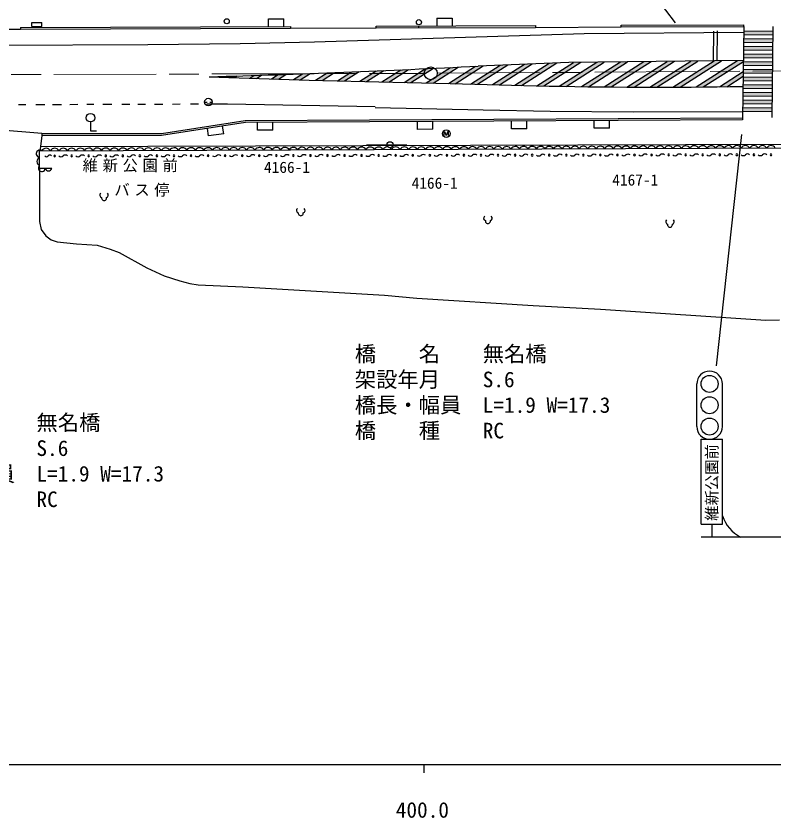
# Model space of a CAD drawing. Units: millimetres, scale not verified. Extents: x 40000 to 680000, y 20000 to 380000.
# Drawn here: x 420200 to 509067, y 198715 to 292814 of the extents above; entities that cross this region are included whole.
import ezdxf
from ezdxf.enums import TextEntityAlignment as Align

# ---------------------------------------------------------------- set-up
doc = ezdxf.new("R2010")
doc.units = ezdxf.units.MM
doc.header["$LTSCALE"] = 1000
doc.linetypes.add('CHAIN', pattern=[18.5, 12, -1.5, 3.5, -1.5])
for name, color, linetype, lineweight in [('M-BGD', 7, 'Continuous', 25), ('M-BMK', 2, 'CHAIN', 13), ('M-STR-STRC', 7, 'Continuous', 25), ('M-TTL-BAND', 7, 'Continuous', 25)]:
    doc.layers.add(name, color=color, linetype=linetype, lineweight=lineweight)
doc.styles.add('ＭＳ ゴシック', font='')
doc.styles.get('ＭＳ ゴシック').set_extended_font_data('MS Gothic')

msp = doc.modelspace()

# ---------------------------------------------------------------- hatches: boundary and pattern name
at = {"layer": 'M-BGD'}
for points in [[(508937, 290593), (508942, 291043), (505528, 291088), (505522, 290638)], [(508925, 289693), (508931, 290143), (505516, 290188), (505510, 289738)], [(508913, 288793), (508919, 289243), (505504, 289288), (505499, 288838)], [(508901, 287894), (508907, 288343), (505493, 288388), (505487, 287938)], [(474289, 284810), (477849, 287078), (476955, 287042), (473484, 284830)], [(476883, 284743), (480730, 287194), (479836, 287158), (476078, 284764)], [(479476, 284676), (483610, 287311), (482716, 287275), (478671, 284697)], [(482075, 284613), (486422, 287383), (485569, 287373), (481265, 284630, 0.00031)], [(484697, 284564), (489168, 287414), (488316, 287404), (483881, 284578, 0.00032)], [(487334, 284526), (491914, 287444), (491062, 287435), (486514, 284537, 0.00032)], [(489989, 284498), (494661, 287475), (493809, 287466), (489163, 284505, 0.00032)], [(492661, 284481), (497407, 287506), (496555, 287496), (491830, 284485, 0.00032)], [(495350, 284475), (500154, 287537), (499302, 287527), (494513, 284476, 0.00032)], [(498056, 284481), (502900, 287568), (502048, 287558), (497214, 284478, 0.00033)], [(505482, 287597), (504795, 287589), (499933, 284491, 0.00033), (500781, 284498), (505481, 287493)], [(508890, 286994), (508896, 287444), (505481, 287488), (505475, 287038)], [(453529, 285335), (454688, 286074), (453799, 286041, 0.00015), (454688, 286074), (453799, 286041), (452732, 285361)], [(456113, 285263), (457557, 286183), (456666, 286149, 0.00015), (457557, 286183), (456666, 286149), (455307, 285283)], [(458709, 285197), (460436, 286298), (459542, 286262, 0.00015), (460436, 286298), (459542, 286262), (457903, 285218)], [(461305, 285132), (463325, 286420), (462428, 286381, 0.00016), (463325, 286420), (462428, 286381), (460499, 285153)], [(463901, 285067), (466224, 286548), (465323, 286507, 0.00016), (466224, 286548), (465323, 286507), (463095, 285087)], [(466499, 285004), (469132, 286682), (468229, 286639, 0.00016), (469132, 286682), (468229, 286639), (465693, 285023)], [(469098, 284940), (472051, 286822), (471144, 286778, 0.00016), (472051, 286822), (471144, 286778), (468292, 284960)], [(471696, 284876), (474968, 286962), (474075, 286926), (470891, 284897)], [(505465, 286297), (502671, 284516, 0.00033), (503524, 284526), (505458, 285759)], [(508878, 286094), (508884, 286544), (505469, 286588), (505463, 286138)], [(445829, 285587), (446136, 285782), (445256, 285755, 0.00015), (446136, 285782), (445256, 285755), (445032, 285613)], [(448396, 285503), (448977, 285874), (448094, 285845, 0.00015), (448977, 285874), (448094, 285845), (447599, 285529)], [(450962, 285419), (451828, 285971), (450942, 285940, 0.00015), (451828, 285971), (450942, 285940), (450166, 285445)], [(508866, 285194), (508872, 285644), (505458, 285688), (505452, 285238)], [(508855, 284294), (508860, 284744), (505446, 284788), (505440, 284338)], [(508843, 283394), (508849, 283844), (505434, 283888), (505428, 283438)], [(508831, 282494), (508837, 282944), (505422, 282988), (505417, 282538)], [(508819, 281594), (508825, 282044), (505411, 282088), (505405, 281638)]]:
    msp.add_hatch(color=256, dxfattribs=at).paths.add_polyline_path(points)

# ---------------------------------------------------------------- linework, layer by layer
for p, q in [((422034, 292040), (423234, 292050)), ((422038, 291590), (422034, 292040)), ((423238, 291600), (423234, 292050)), ((449814, 292481), (451614, 292487)), ((449817, 291581), (449814, 292481)), ((451617, 291587), (451614, 292487)), ((469543, 292554), (471343, 292559)), ((469543, 292554), (469545, 291654)), ((471343, 292559), (471345, 291659)), ((491136, 291732), (505534, 291785)), ((491137, 291532), (491136, 291732)), ((505534, 291585), (505534, 291785)), ((412708, 291264), (420735, 291289)), ((420735, 291489), (452364, 291590)), ((420735, 291489), (420735, 291289)), ((420735, 291289), (452365, 291390)), ((422038, 291590), (423238, 291600)), ((452364, 291590), (452365, 291390)), ((452365, 291390), (462418, 291435)), ((462418, 291635), (481107, 291685)), ((462418, 291435), (462418, 291635)), ((462418, 291435), (481107, 291485)), ((467418, 291448), (467418, 291648)), ((481107, 291685), (481107, 291485)), ((481107, 291485), (491137, 291532)), ((486797, 290746), (505527, 290920)), ((491137, 291532), (505534, 291585)), ((501977, 291058), (501932, 287557)), ((502427, 291063), (502382, 287562)), ((505534, 291585), (505394, 280838)), ((505528, 291088), (508942, 291043)), ((508950, 291604), (508810, 280894)), ((455211, 289777), (486797, 290746)), ((505516, 290188), (508931, 290143)), ((505522, 290638), (508937, 290593)), ((368316, 289259), (435668, 289463)), ((435668, 289463), (446482, 289593)), ((446482, 289593), (455211, 289777)), ((505504, 289288), (508919, 289243)), ((505510, 289738), (508925, 289693)), ((505493, 288388), (508907, 288343)), ((505499, 288838), (508913, 288793)), ((473484, 284830), (476955, 287042)), ((474289, 284810), (477849, 287078)), ((485004, 287367), (474380, 286938)), ((476078, 284764), (479836, 287158)), ((476883, 284743), (480730, 287194)), ((478671, 284697), (482716, 287275)), ((479476, 284676), (483610, 287311)), ((481265, 284630), (485569, 287373)), ((482075, 284613), (486422, 287383)), ((483881, 284578), (488316, 287404)), ((484697, 284564), (489168, 287414)), ((505482, 287597), (485004, 287367)), ((486514, 284537), (491062, 287435)), ((487334, 284526), (491914, 287444)), ((489163, 284505), (493809, 287466)), ((489989, 284498), (494661, 287475)), ((491830, 284485), (496555, 287496)), ((492661, 284481), (497407, 287506)), ((494513, 284476), (499302, 287527)), ((495350, 284475), (500154, 287537)), ((497214, 284478), (502048, 287558)), ((498056, 284481), (502901, 287568)), ((499933, 284491), (504795, 287589)), ((500781, 284498), (505481, 287493)), ((505475, 287038), (508890, 286994)), ((505481, 287488), (508896, 287444)), ((505487, 287938), (508901, 287894)), ((453529, 285335), (454688, 286074)), ((455307, 285283), (456666, 286149)), ((456113, 285263), (457557, 286183)), ((457903, 285218), (459542, 286262)), ((458709, 285197), (460436, 286298)), ((460499, 285153), (462428, 286381)), ((461305, 285132), (463325, 286420)), ((463095, 285087), (465323, 286507)), ((463901, 285067), (466224, 286548)), ((465693, 285023), (468229, 286639)), ((466499, 285004), (469132, 286682)), ((468292, 284960), (471144, 286778)), ((469098, 284940), (472051, 286822)), ((470891, 284897), (474069, 286922)), ((471696, 284876), (474968, 286962)), ((502671, 284516), (505465, 286297)), ((505463, 286138), (508878, 286094)), ((505469, 286588), (508884, 286544)), ((442856, 285684), (454550, 285302)), ((443262, 285671), (443304, 285697)), ((445032, 285613), (445256, 285755)), ((445829, 285587), (446136, 285782)), ((447599, 285529), (448094, 285845)), ((448396, 285503), (448977, 285874)), ((450166, 285445), (450942, 285940)), ((450962, 285419), (451828, 285971)), ((452732, 285361), (453799, 286041)), ((454550, 285302), (464366, 285056)), ((503524, 284526), (505458, 285759)), ((505452, 285238), (508866, 285194)), ((505458, 285688), (508872, 285644)), ((464366, 285056), (471101, 284892)), ((471101, 284892), (481188, 284632)), ((505440, 284338), (508855, 284294)), ((505446, 284788), (508860, 284744)), ((505428, 283438), (508843, 283394)), ((505434, 283888), (508849, 283844)), ((421357, 282396), (420493, 282394)), ((423561, 282404), (422521, 282400)), ((425510, 282410), (424463, 282406)), ((427458, 282416), (426491, 282413)), ((429315, 282422), (428518, 282420)), ((431427, 282429), (430381, 282426)), ((433552, 282436), (432585, 282433)), ((435381, 282442), (434498, 282439)), ((437404, 282449), (436430, 282446)), ((439445, 282455), (438547, 282452)), ((441576, 282462), (440648, 282459)), ((442309, 282717), (442609, 282717)), ((444991, 282473), (442582, 282466)), ((442909, 282717), (443209, 282717)), ((462307, 282175), (444991, 282473)), ((505417, 282538), (508831, 282494)), ((505422, 282988), (508837, 282944)), ((462307, 282099), (474970, 281816)), ((474970, 281816), (482837, 281664)), ((482837, 281664), (492556, 281560)), ((492556, 281560), (505405, 281614)), ((505405, 281638), (508819, 281594)), ((505411, 282088), (508825, 282044)), ((447064, 280503), (437237, 279009)), ((505394, 280838), (447064, 280503)), ((505396, 280638), (447066, 280303)), ((467261, 279519), (467256, 280419)), ((469061, 279529), (469056, 280429)), ((478282, 279582), (478277, 280482)), ((480082, 279593), (480077, 280493)), ((487975, 279638), (487970, 280538)), ((489775, 279649), (489770, 280548)), ((505394, 280838), (505396, 280638)), ((423204, 279015), (417737, 279495)), ((428930, 280388), (428930, 279342)), ((447094, 280305), (437252, 278809)), ((442772, 278738), (442637, 279628)), ((444551, 279008), (444416, 279898)), ((448524, 279411), (448519, 280311)), ((450324, 279422), (450319, 280322)), ((469061, 279529), (467261, 279519)), ((480082, 279593), (478282, 279582)), ((489775, 279649), (487975, 279638)), ((423204, 278815), (423031, 277177)), ((437237, 279009), (423204, 279015)), ((423204, 279015), (423204, 278815)), ((437252, 278809), (423204, 278815)), ((428930, 279342), (429651, 279342)), ((444551, 279008), (442772, 278738)), ((450324, 279422), (448524, 279411)), ((470398, 278786), (470398, 279256)), ((470398, 279256), (470449, 279256)), ((470449, 279256), (470646, 278804)), ((470842, 279256), (470646, 278804)), ((470893, 279256), (470842, 279256)), ((470893, 278786), (470893, 279256)), ((502319, 251763), (505313, 278932)), ((423066, 277512), (513356, 277798)), ((466029, 277648), (461308, 277659)), ((422953, 274925), (422959, 276990)), ((422959, 276990), (513294, 277340)), ((424379, 274936), (422953, 274925)), ((422953, 274925), (422968, 268687)), ((422968, 268687), (423134, 267770)), ((423134, 267770), (423693, 267018)), ((423693, 267018), (424336, 266568)), ((424336, 266568), (425015, 266311)), ((425015, 266311), (427301, 266076)), ((427301, 266076), (429724, 265915)), ((429724, 265915), (431250, 265476)), ((431250, 265476), (432278, 265059)), ((432278, 265059), (435534, 263279)), ((435534, 263279), (437583, 262335)), ((437583, 262335), (439385, 261754)), ((439385, 261754), (440591, 261420)), ((440591, 261420), (441536, 261274)), ((441536, 261274), (446781, 261036)), ((446781, 261036), (463408, 260076)), ((463408, 260076), (467203, 259721)), ((467203, 259721), (480817, 258835)), ((480817, 258835), (488743, 258412)), ((488743, 258412), (508120, 257139)), ((508120, 257139), (509702, 257151)), ((500021, 244646), (500021, 249646)), ((503021, 244646), (503021, 249646)), ((500515, 243170), (503015, 243170)), ((500515, 233170), (500515, 243170)), ((503015, 233170), (503015, 243170)), ((500515, 233170), (503015, 233170)), ((501765, 233170), (501765, 231670)), ((510581, 231670), (500515, 231670))]:
    msp.add_line(p, q, dxfattribs=at)
for centre, radius in [((444903, 292199), 300), ((467444, 292092), 300), ((468820, 286092), 762), ((442759, 282717), 450), ((428930, 280888), 500), ((470656, 279024), 450), ((464055, 277712), 350), ((501521, 249646), 1000), ((501521, 247146), 1000), ((501521, 244646), 1000)]:
    msp.add_circle(centre, radius, dxfattribs=at)
for centre, radius, start, end in [((401170, 1730279), 1445196, 271.6529, 272.90369), ((495413, 930517), 646042, 268.7383, 270.88953), ((501726, 277029), 567, 28.29487, 152.1499), ((502726, 277033), 567, 28.29487, 152.1499), ((503726, 277037), 567, 28.29487, 152.1499), ((504726, 277040), 567, 28.29487, 152.1499), ((505726, 277044), 567, 28.29487, 152.1499), ((506726, 277048), 567, 28.29487, 152.1499), ((507726, 277052), 567, 28.29487, 152.1499), ((508726, 277056), 567, 28.29487, 152.1499), ((422968, 276669), 413, 51.31647, 268.48483), ((423727, 276726), 567, 28.29487, 152.1499), ((424727, 276730), 567, 28.29487, 152.1499), ((425727, 276734), 567, 28.29487, 152.1499), ((426727, 276738), 567, 28.29487, 152.1499), ((427727, 276742), 567, 28.29487, 152.1499), ((428727, 276745), 567, 28.29487, 152.1499), ((429727, 276749), 567, 28.29487, 152.1499), ((430727, 276753), 567, 28.29487, 152.1499), ((431727, 276757), 567, 28.29487, 152.1499), ((432727, 276761), 567, 28.29487, 152.1499), ((433727, 276765), 567, 28.29487, 152.1499), ((434727, 276769), 567, 28.29487, 152.1499), ((435727, 276773), 567, 28.29487, 152.1499), ((436727, 276777), 567, 28.29487, 152.1499), ((437727, 276780), 567, 28.29487, 152.1499), ((438727, 276784), 567, 28.29487, 152.1499), ((439727, 276788), 567, 28.29487, 152.1499), ((440727, 276792), 567, 28.29487, 152.1499), ((441727, 276796), 567, 28.29487, 152.1499), ((442727, 276800), 567, 28.29487, 152.1499), ((443727, 276804), 567, 28.29487, 152.1499), ((444727, 276808), 567, 28.29487, 152.1499), ((445727, 276811), 567, 28.29487, 152.1499), ((446727, 276815), 567, 28.29487, 152.1499), ((447727, 276819), 567, 28.29487, 152.1499), ((448727, 276823), 567, 28.29487, 152.1499), ((449727, 276827), 567, 28.29487, 152.1499), ((450727, 276831), 567, 28.29487, 152.1499), ((451727, 276835), 567, 28.29487, 152.1499), ((452727, 276839), 567, 28.29487, 152.1499), ((453727, 276843), 567, 28.29487, 152.1499), ((454727, 276846), 567, 28.29487, 152.1499), ((455727, 276850), 567, 28.29487, 152.1499), ((456727, 276854), 567, 28.29487, 152.1499), ((457727, 276858), 567, 28.29487, 152.1499), ((458727, 276862), 567, 28.29487, 152.1499), ((459727, 276866), 567, 28.29487, 152.1499), ((460727, 276870), 567, 28.29487, 152.1499), ((461727, 276874), 567, 28.29487, 152.1499), ((462727, 276877), 567, 28.29487, 152.1499), ((463727, 276881), 567, 28.29487, 152.1499), ((464727, 276885), 567, 28.29487, 152.1499), ((465727, 276889), 567, 28.29487, 152.1499), ((466727, 276893), 567, 28.29487, 152.1499), ((467727, 276897), 567, 28.29487, 152.1499), ((468727, 276901), 567, 28.29487, 152.1499), ((469727, 276905), 567, 28.29487, 152.1499), ((470727, 276908), 567, 28.29487, 152.1499), ((471727, 276912), 567, 28.29487, 152.1499), ((472727, 276916), 567, 28.29487, 152.1499), ((473727, 276920), 567, 28.29487, 152.1499), ((474727, 276924), 567, 28.29487, 152.1499), ((475727, 276928), 567, 28.29487, 152.1499), ((476727, 276932), 567, 28.29487, 152.1499), ((477727, 276936), 567, 28.29487, 152.1499), ((478726, 276940), 567, 28.29487, 152.1499), ((479726, 276943), 567, 28.29487, 152.1499), ((480726, 276947), 567, 28.29487, 152.1499), ((481726, 276951), 567, 28.29487, 152.1499), ((482726, 276955), 567, 28.29487, 152.1499), ((483726, 276959), 567, 28.29487, 152.1499), ((484726, 276963), 567, 28.29487, 152.1499), ((485726, 276967), 567, 28.29487, 152.1499), ((486726, 276971), 567, 28.29487, 152.1499), ((487726, 276974), 567, 28.29487, 152.1499), ((488726, 276978), 567, 28.29487, 152.1499), ((489726, 276982), 567, 28.29487, 152.1499), ((490726, 276986), 567, 28.29487, 152.1499), ((491726, 276990), 567, 28.29487, 152.1499), ((492726, 276994), 567, 28.29487, 152.1499), ((493726, 276998), 567, 28.29487, 152.1499), ((494726, 277002), 567, 28.29487, 152.1499), ((495726, 277006), 567, 28.29487, 152.1499), ((496726, 277009), 567, 28.29487, 152.1499), ((497726, 277013), 567, 28.29487, 152.1499), ((498726, 277017), 567, 28.29487, 152.1499), ((499726, 277021), 567, 28.29487, 152.1499), ((500726, 277025), 567, 28.29487, 152.1499), ((423222, 275755), 567, 117.88841, 241.74344), ((423752, 276537), 242, 216.01128, 324.18051), ((424145, 276254), 242, 36.01128, 144.18051), ((424732, 276397), 100, 0, 180), ((424732, 276397), 100, 180, 0), ((425465, 276660), 362, 226.49307, 313.69871), ((425966, 276136), 362, 46.49307, 133.69871), ((426716, 276400), 100, 0, 180), ((426716, 276400), 100, 180, 0), ((427465, 276664), 362, 226.49307, 313.69871), ((427966, 276140), 362, 46.49307, 133.69871), ((428716, 276403), 100, 0, 180), ((428716, 276403), 100, 180, 0), ((429465, 276667), 362, 226.49307, 313.69871), ((429966, 276143), 362, 46.49307, 133.69871), ((430716, 276407), 100, 0, 180), ((430716, 276407), 100, 180, 0), ((431465, 276670), 362, 226.49307, 313.69871), ((431966, 276146), 362, 46.49307, 133.69871), ((432716, 276410), 100, 0, 180), ((432716, 276410), 100, 180, 0), ((433465, 276674), 362, 226.49307, 313.69871), ((433966, 276150), 362, 46.49307, 133.69871), ((434716, 276413), 100, 0, 180), ((434716, 276413), 100, 180, 0), ((435465, 276677), 362, 226.49307, 313.69871), ((435966, 276153), 362, 46.49307, 133.69871), ((436716, 276417), 100, 0, 180), ((436716, 276417), 100, 180, 0), ((437465, 276680), 362, 226.49307, 313.69871), ((437966, 276156), 362, 46.49307, 133.69871), ((438716, 276420), 100, 0, 180), ((438716, 276420), 100, 180, 0), ((439465, 276684), 362, 226.49307, 313.69871), ((439966, 276160), 362, 46.49307, 133.69871), ((440716, 276423), 100, 0, 180), ((440716, 276423), 100, 180, 0), ((441465, 276687), 362, 226.49307, 313.69871), ((441966, 276163), 362, 46.49307, 133.69871), ((442716, 276427), 100, 0, 180), ((442716, 276427), 100, 180, 0), ((443465, 276691), 362, 226.49307, 313.69871), ((443966, 276166), 362, 46.49307, 133.69871), ((444716, 276430), 100, 0, 180), ((444716, 276430), 100, 180, 0), ((445465, 276694), 362, 226.49307, 313.69871), ((445966, 276170), 362, 46.49307, 133.69871), ((446716, 276433), 100, 0, 180), ((446716, 276433), 100, 180, 0), ((447465, 276697), 362, 226.49307, 313.69871), ((447966, 276173), 362, 46.49307, 133.69871), ((448716, 276437), 100, 0, 180), ((448716, 276437), 100, 180, 0), ((449465, 276701), 362, 226.49307, 313.69871), ((449966, 276176), 362, 46.49307, 133.69871), ((450716, 276440), 100, 0, 180), ((450716, 276440), 100, 180, 0), ((451465, 276704), 362, 226.49307, 313.69871), ((451966, 276180), 362, 46.49307, 133.69871), ((452716, 276443), 100, 0, 180), ((452716, 276443), 100, 180, 0), ((453465, 276707), 362, 226.49307, 313.69871), ((453966, 276183), 362, 46.49307, 133.69871), ((454716, 276447), 100, 0, 180), ((454716, 276447), 100, 180, 0), ((455465, 276711), 362, 226.49307, 313.69871), ((455966, 276186), 362, 46.49307, 133.69871), ((456716, 276450), 100, 0, 180), ((456716, 276450), 100, 180, 0), ((457465, 276714), 362, 226.49307, 313.69871), ((457966, 276190), 362, 46.49307, 133.69871), ((458716, 276454), 100, 0, 180), ((458716, 276454), 100, 180, 0), ((459465, 276717), 362, 226.49307, 313.69871), ((459966, 276193), 362, 46.49307, 133.69871), ((460716, 276457), 100, 0, 180), ((460716, 276457), 100, 180, 0), ((461465, 276721), 362, 226.49307, 313.69871), ((461966, 276196), 362, 46.49307, 133.69871), ((462716, 276460), 100, 0, 180), ((462716, 276460), 100, 180, 0), ((463465, 276724), 362, 226.49307, 313.69871), ((463966, 276200), 362, 46.49307, 133.69871), ((464716, 276464), 100, 0, 180), ((464716, 276464), 100, 180, 0), ((465465, 276727), 362, 226.49307, 313.69871), ((465966, 276203), 362, 46.49307, 133.69871), ((466716, 276467), 100, 0, 180), ((466716, 276467), 100, 180, 0), ((467465, 276731), 362, 226.49307, 313.69871), ((467966, 276207), 362, 46.49307, 133.69871), ((468716, 276470), 100, 0, 180), ((468716, 276470), 100, 180, 0), ((469465, 276734), 362, 226.49307, 313.69871), ((469966, 276210), 362, 46.49307, 133.69871), ((470716, 276474), 100, 0, 180), ((470716, 276474), 100, 180, 0), ((471465, 276737), 362, 226.49307, 313.69871), ((471966, 276213), 362, 46.49307, 133.69871), ((472716, 276477), 100, 0, 180), ((472716, 276477), 100, 180, 0), ((473465, 276741), 362, 226.49307, 313.69871), ((473966, 276217), 362, 46.49307, 133.69871), ((474716, 276480), 100, 0, 180), ((474716, 276480), 100, 180, 0), ((475465, 276744), 362, 226.49307, 313.69871), ((475966, 276220), 362, 46.49307, 133.69871), ((476716, 276484), 100, 0, 180), ((476716, 276484), 100, 180, 0), ((477465, 276747), 362, 226.49307, 313.69871), ((477966, 276223), 362, 46.49307, 133.69871), ((478716, 276487), 100, 0, 180), ((478716, 276487), 100, 180, 0), ((479465, 276751), 362, 226.49307, 313.69871), ((479966, 276227), 362, 46.49307, 133.69871), ((480716, 276490), 100, 0, 180), ((480716, 276490), 100, 180, 0), ((481465, 276754), 362, 226.49307, 313.69871), ((481966, 276230), 362, 46.49307, 133.69871), ((482716, 276494), 100, 0, 180), ((482716, 276494), 100, 180, 0), ((483465, 276757), 362, 226.49307, 313.69871), ((483966, 276233), 362, 46.49307, 133.69871), ((484716, 276497), 100, 0, 180), ((484716, 276497), 100, 180, 0), ((485465, 276761), 362, 226.49307, 313.69871), ((485966, 276237), 362, 46.49307, 133.69871), ((486716, 276500), 100, 0, 180), ((486716, 276500), 100, 180, 0), ((487465, 276764), 362, 226.49307, 313.69871), ((487966, 276240), 362, 46.49307, 133.69871), ((488716, 276504), 100, 0, 180), ((488716, 276504), 100, 180, 0), ((489465, 276767), 362, 226.49307, 313.69871), ((489966, 276243), 362, 46.49307, 133.69871), ((490716, 276507), 100, 0, 180), ((490716, 276507), 100, 180, 0), ((491465, 276771), 362, 226.49307, 313.69871), ((491966, 276247), 362, 46.49307, 133.69871), ((492716, 276510), 100, 0, 180), ((492716, 276510), 100, 180, 0), ((493465, 276774), 362, 226.49307, 313.69871), ((493966, 276250), 362, 46.49307, 133.69871), ((494716, 276514), 100, 0, 180), ((494716, 276514), 100, 180, 0), ((495465, 276778), 362, 226.49307, 313.69871), ((495966, 276253), 362, 46.49307, 133.69871), ((496716, 276517), 100, 0, 180), ((496716, 276517), 100, 180, 0), ((497465, 276781), 362, 226.49307, 313.69871), ((497966, 276257), 362, 46.49307, 133.69871), ((498716, 276520), 100, 0, 180), ((498716, 276520), 100, 180, 0), ((499465, 276784), 362, 226.49307, 313.69871), ((499966, 276260), 362, 46.49307, 133.69871), ((500716, 276524), 100, 0, 180), ((500716, 276524), 100, 180, 0), ((501465, 276788), 362, 226.49307, 313.69871), ((501966, 276263), 362, 46.49307, 133.69871), ((502716, 276527), 100, 0, 180), ((502716, 276527), 100, 180, 0), ((503465, 276791), 362, 226.49307, 313.69871), ((503966, 276267), 362, 46.49307, 133.69871), ((504716, 276531), 100, 0, 180), ((504716, 276531), 100, 180, 0), ((505465, 276794), 362, 226.49307, 313.69871), ((505966, 276270), 362, 46.49307, 133.69871), ((506716, 276534), 100, 0, 180), ((506716, 276534), 100, 180, 0), ((507465, 276798), 362, 226.49307, 313.69871), ((507966, 276273), 362, 46.49307, 133.69871), ((508716, 276537), 100, 0, 180), ((508716, 276537), 100, 180, 0), ((423219, 274954), 402, 131.27104, 356.6064), ((424000, 275022), 390, 193.73236, 347.16929), ((430321, 271800), 300, 131.41945, 251.14243), ((430721, 271800), 300, 288.85757, 48.58055), ((430521, 271475), 300, 172.14016, 7.85984), ((453387, 270013), 300, 131.41945, 251.14243), ((453787, 270013), 300, 288.85757, 48.58055), ((453587, 269688), 300, 172.14016, 7.85984), ((475324, 269090), 300, 131.41945, 251.14243), ((475724, 269090), 300, 288.85757, 48.58055), ((475524, 268765), 300, 172.14016, 7.85984), ((496675, 268668), 300, 131.41945, 251.14243), ((496875, 268343), 300, 172.14016, 7.85984), ((497075, 268668), 300, 288.85757, 48.58055), ((501521, 249646), 1500, 0, 180), ((501521, 244646), 1500, 180, 0), ((507367, 235734), 4629, 199.93186, 241.38335)]:
    msp.add_arc(centre, radius, start, end, dxfattribs=at)
at = {"layer": 'M-BMK'}
for p, q in [((369138, 285785), (468058, 286090)), ((469582, 286097), (535637, 286531))]:
    msp.add_line(p, q, dxfattribs=at)
at = {"layer": 'M-STR-STRC'}
msp.add_line((497526, 292023), (473879, 322921), dxfattribs=at)
at = {"layer": 'M-TTL-BAND'}
for p, q in [((40000, 205000), (579000, 205000)), ((468000, 205000), (468000, 204000))]:
    msp.add_line(p, q, dxfattribs=at)

# ---------------------------------------------------------------- texts
at = {"layer": 'M-BGD', "style": 'ＭＳ ゴシック'}
for s, height, p in [('4166-1', 1320, (449273, 275069)), ('4166-1', 1320, (466583, 273212)), ('4167-1', 1320, (490111, 273583)), ('橋\u3000\u3000名\u3000\u3000無名橋', 1833, (459918, 253171)), ('架設年月\u3000\u3000S.6', 1833, (459918, 250171)), ('橋長・幅員\u3000L=1.9 W=17.3', 1833, (459918, 247171)), ('橋\u3000\u3000名\u3000\u3000無名橋', 1833, (407589, 245110)), ('橋\u3000\u3000種\u3000\u3000RC', 1833, (459918, 244171)), ('架設年月\u3000\u3000S.6', 1833, (407589, 242110)), ('橋長・幅員\u3000L=1.9 W=17.3', 1833, (407589, 239110)), ('橋\u3000\u3000種\u3000\u3000RC', 1833, (407589, 236110))]:
    msp.add_text(s, height=height, dxfattribs=at).set_placement(p, align=Align.MIDDLE_LEFT)
msp.add_text('維新公園前', height=1320, rotation=90, dxfattribs=at).set_placement((501784, 233585), align=Align.MIDDLE_LEFT)
at = {"layer": 'M-BGD', "char_height": 1320, "attachment_point": 4, "style": 'ＭＳ ゴシック'}
for s, insert in [('\\T1.3;維新公園前', (428005, 275213)), ('\\T1.3;バス停', (431729, 272346))]:
    msp.add_mtext(s, dxfattribs=dict(at, insert=insert))
at = {"layer": 'M-TTL-BAND', "style": 'ＭＳ ゴシック'}
msp.add_text('400.0', height=1833, dxfattribs=at).set_placement((467844, 198195), align=Align.BOTTOM_CENTER)

doc.saveas('drawing.dxf')
